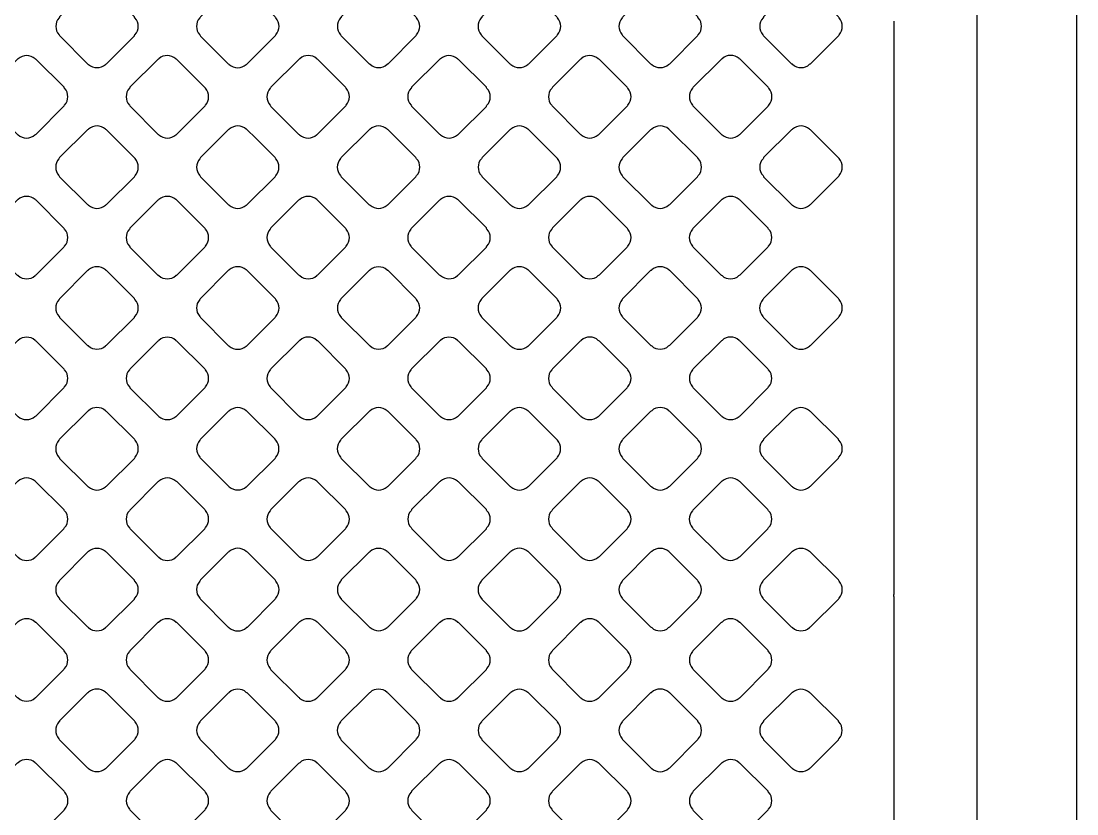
# Model space of a CAD drawing. Header units: millimetres. Extents: x 3440 to 3572, y 2 to 96.
# Drawn here: x 3534.978 to 3536.594, y 51.864 to 53.078 of the extents above; entities that cross this region are included whole.
import ezdxf

# ---------------------------------------------------------------- set-up
doc = ezdxf.new("R2010")
doc.units = ezdxf.units.MM
doc.header["$LTSCALE"] = 23.1
doc.layers.add('gbr-dxf', color=7, linetype='CONTINUOUS')

msp = doc.modelspace()

# ---------------------------------------------------------------- linework, layer by layer
at = {"layer": 'gbr-dxf'}
for p, q in [((3536.3145, 53.0776), (3536.3145, 52.2)), ((3536.3145, 52.1968), (3536.3145, 51.5716))]:
    msp.add_line(p, q, dxfattribs=at)
at = {"layer": 'gbr-dxf', "linetype": 'Continuous'}
for points in [[(3533.3024, 59.9937), (3534.8784, 58.4176, -0.008796), (3534.8801, 58.4159, -0.121203), (3536.4116, 55.8815, -0.018451), (3536.4131, 55.8762, -0.064075), (3536.5928, 54.5108, -0.053804), (3536.5941, 54.4946), (3536.5941, 48.9563, -0.007914)], [(3536.4417, 48.9582), (3536.4417, 54.4827, -0.053095), (3536.4405, 54.4987, 0.064692), (3536.2654, 55.8383, 0.121202), (3534.7706, 58.3098, -0.008636), (3534.769, 58.3115), (3533.1974, 59.8831, -0.013659)]]:
    msp.add_lwpolyline(points, format="xyb", dxfattribs=at)
for points in [[(3535.0364, 53.0825, 0.379293), (3535.0364, 53.0566, -0.095956), (3535.0374, 53.0549), (3535.0799, 53.0124, -0.092072), (3535.0815, 53.0114, 0.379289), (3535.1074, 53.0114, -0.095506), (3535.1091, 53.0124), (3535.1517, 53.055, -0.095602), (3535.1527, 53.0567, 0.379293), (3535.1527, 53.0826, -0.083235), (3535.1518, 53.084), (3535.109, 53.1268, -0.087978), (3535.1075, 53.1277, 0.379672), (3535.0816, 53.1277, -0.095612), (3535.0799, 53.1268), (3535.0373, 53.0842, -0.095602)], [(3535.2518, 53.0566, -0.103621), (3535.2528, 53.0548), (3535.2953, 53.0123, -0.09979), (3535.297, 53.0113, 0.379731), (3535.323, 53.0113, -0.09572), (3535.3246, 53.0123), (3535.3673, 53.0549, -0.096266), (3535.3683, 53.0566, 0.379731), (3535.3683, 53.0825, -0.107718), (3535.3672, 53.0844), (3535.3247, 53.1269, -0.095916), (3535.3231, 53.1279, 0.379731), (3535.2971, 53.1279, -0.096265), (3535.2954, 53.1269), (3535.2528, 53.0842, -0.095916), (3535.2518, 53.0826, 0.379731)], [(3535.4674, 53.0567, -0.095506), (3535.4684, 53.055), (3535.511, 53.0124, -0.09197), (3535.5126, 53.0115, 0.379293), (3535.5386, 53.0115, -0.096265), (3535.5402, 53.0124), (3535.5827, 53.0549, -0.096314), (3535.5837, 53.0566, 0.379703), (3535.5837, 53.0825, -0.099645), (3535.5827, 53.0843), (3535.5403, 53.1267, -0.103923), (3535.5385, 53.1277, 0.379293), (3535.5125, 53.1277, -0.095956), (3535.5109, 53.1267), (3535.4684, 53.0843, -0.096332), (3535.4675, 53.0826, 0.379289)], [(3535.6828, 53.0825, 0.379293), (3535.6828, 53.0566, -0.091954), (3535.6838, 53.055), (3535.7266, 53.0122, -0.087638), (3535.7281, 53.0113, 0.379289), (3535.754, 53.0113, -0.095506), (3535.7556, 53.0122), (3535.7984, 53.055, -0.095602), (3535.7994, 53.0567, 0.379293), (3535.7994, 53.0826, -0.087748), (3535.7985, 53.0841), (3535.7556, 53.1269, -0.092072), (3535.7541, 53.1278, 0.379289), (3535.7281, 53.1279, -0.095506), (3535.7265, 53.1269), (3535.6838, 53.0842, -0.095602)], [(3535.8985, 53.0566, -0.096265), (3535.8994, 53.0549), (3535.942, 53.0124, -0.091964), (3535.9436, 53.0114, 0.379289), (3535.9695, 53.0114, -0.095506), (3535.9712, 53.0124), (3536.0139, 53.0551, -0.096266), (3536.0149, 53.0568, 0.37907), (3536.0149, 53.0827, -0.083065), (3536.014, 53.0841), (3535.9712, 53.127, -0.087742), (3535.9697, 53.1279, 0.37885), (3535.9438, 53.1278, -0.097885), (3535.9421, 53.1269), (3535.8994, 53.0842, -0.095916), (3535.8985, 53.0826, 0.379731)], [(3536.1139, 53.0567, -0.096842), (3536.1149, 53.055), (3536.1574, 53.0125, -0.108092), (3536.1593, 53.0115, 0.379293), (3536.1853, 53.0115, -0.095956), (3536.1869, 53.0125), (3536.2294, 53.055, -0.096266), (3536.2304, 53.0566, 0.379731), (3536.2304, 53.0826, -0.100032), (3536.2294, 53.0843), (3536.1869, 53.1268, -0.103868), (3536.1851, 53.1278, 0.379731), (3536.1591, 53.1278, -0.096265), (3536.1575, 53.1269), (3536.1149, 53.0843, -0.098089), (3536.114, 53.0826, 0.379155)], [(3534.9285, 52.9747, 0.379293), (3534.9286, 52.9488, -0.091954), (3534.9295, 52.9472), (3534.9722, 52.9045, -0.087978), (3534.9737, 52.9036, 0.379672), (3534.9996, 52.9036, -0.095612), (3535.0013, 52.9045), (3535.044, 52.9473, -0.095602), (3535.045, 52.949, 0.379293), (3535.045, 52.9749, -0.087748), (3535.0441, 52.9764), (3535.0014, 53.0191, -0.092072), (3534.9998, 53.02, 0.379289), (3534.9739, 53.02, -0.095506), (3534.9722, 53.0191), (3534.9295, 52.9763, -0.095602)], [(3535.1441, 52.9748, 0.379214), (3535.1441, 52.9489, -0.096625), (3535.1451, 52.9472), (3535.1878, 52.9045, -0.091737), (3535.1893, 52.9036, 0.379289), (3535.2153, 52.9036, -0.095866), (3535.2169, 52.9046), (3535.2596, 52.9472, -0.095602), (3535.2605, 52.9488, 0.379214), (3535.2605, 52.9748, -0.083317), (3535.2596, 52.9762), (3535.2167, 53.0191, -0.087638), (3535.2152, 53.02, 0.379672), (3535.1893, 53.0201, -0.096157), (3535.1876, 53.0191), (3535.145, 52.9765, -0.095602)], [(3535.3596, 52.9488, -0.103612), (3535.3606, 52.947), (3535.3728, 52.9348), (3535.403, 52.9046, -0.100476), (3535.4047, 52.9036, 0.379672), (3535.4307, 52.9036, -0.096157), (3535.4323, 52.9046), (3535.475, 52.9473, -0.095585), (3535.476, 52.9489, 0.379287), (3535.476, 52.9748, -0.107598), (3535.4749, 52.9767), (3535.4325, 53.0191, -0.095602), (3535.4309, 53.0201, 0.379293), (3535.4049, 53.0201, -0.095956), (3535.4033, 53.0191), (3535.3606, 52.9764, -0.096266), (3535.3596, 52.9748, 0.379731)], [(3535.5752, 52.9489, -0.096265), (3535.5761, 52.9473), (3535.6188, 52.9046, -0.091964), (3535.6204, 52.9036, 0.379731), (3535.6464, 52.9036, -0.095756), (3535.648, 52.9046), (3535.6905, 52.9471, -0.095958), (3535.6915, 52.9488, 0.379731), (3535.6915, 52.9747, -0.100032), (3535.6905, 52.9765), (3535.648, 53.0189, -0.104018), (3535.6462, 53.02, 0.379731), (3535.6202, 53.02, -0.09572), (3535.6186, 53.019), (3535.5761, 52.9766, -0.096266), (3535.5752, 52.9749, 0.379731)], [(3535.7906, 52.9488, -0.09148), (3535.7916, 52.9472), (3535.8343, 52.9045, -0.08752), (3535.8358, 52.9036, 0.379293), (3535.8617, 52.9036, -0.09572), (3535.8634, 52.9046), (3535.9061, 52.9473, -0.096266), (3535.9071, 52.9489, 0.379731), (3535.9071, 52.9749, -0.087314), (3535.9061, 52.9764), (3535.8635, 53.0191, -0.092406), (3535.8619, 53.02, 0.379672), (3535.8359, 53.0201, -0.095612), (3535.8343, 53.0191), (3535.7916, 52.9763, -0.095602), (3535.7906, 52.9747, 0.378906)], [(3536.0062, 52.9489, -0.096265), (3536.0071, 52.9473), (3536.0498, 52.9045, -0.091913), (3536.0514, 52.9036, 0.379731), (3536.0774, 52.9036, -0.09572), (3536.079, 52.9046), (3536.1217, 52.9473, -0.096128), (3536.1227, 52.9489, 0.379155), (3536.1227, 52.9749, -0.084035), (3536.1218, 52.9763), (3536.0789, 53.0192, -0.088227), (3536.0774, 53.0202, 0.379208), (3536.0514, 53.0201, -0.097885), (3536.0498, 53.0191), (3536.0071, 52.9765, -0.095916), (3536.0062, 52.9749, 0.379731)], [(3535.0363, 52.8411, -0.09185), (3535.0372, 52.8395), (3535.08, 52.7967, -0.087638), (3535.0815, 52.7958, 0.379672), (3535.1074, 52.7958, -0.096157), (3535.1091, 52.7967), (3535.1519, 52.8395, -0.095796), (3535.1528, 52.8411, 0.379293), (3535.1528, 52.8671, -0.087848), (3535.1519, 52.8686), (3535.1091, 52.9114, -0.092233), (3535.1075, 52.9123, 0.379321), (3535.0816, 52.9124, -0.095506), (3535.0799, 52.9114), (3535.0372, 52.8687, -0.098209), (3535.0363, 52.867, 0.379415)], [(3535.2519, 52.867, 0.379293), (3535.2519, 52.8411, -0.100032), (3535.2529, 52.8394), (3535.2954, 52.7969, -0.096314), (3535.297, 52.7959, 0.379703), (3535.323, 52.7959, -0.095612), (3535.3246, 52.7969), (3535.3672, 52.8394, -0.095796), (3535.3681, 52.8411, 0.379293), (3535.3681, 52.867, -0.095973), (3535.3671, 52.8687), (3535.3369, 52.8989), (3535.3245, 52.9113, -0.08348), (3535.3231, 52.9122, 0.379672), (3535.2971, 52.9123, -0.095612), (3535.2955, 52.9113), (3535.2529, 52.8687, -0.095796)], [(3535.4673, 52.8411, -0.108042), (3535.4684, 52.8392), (3535.5108, 52.7969, -0.103868), (3535.5126, 52.7958, 0.379731), (3535.5386, 52.7958, -0.096265), (3535.5402, 52.7968), (3535.5828, 52.8394, -0.096266), (3535.5838, 52.8411, 0.379731), (3535.5838, 52.867, -0.103612), (3535.5828, 52.8688), (3535.5404, 52.9112, -0.107817), (3535.5385, 52.9123, 0.379731), (3535.5125, 52.9123, -0.09572), (3535.5109, 52.9113), (3535.4683, 52.8687, -0.096266), (3535.4673, 52.8671, 0.379731)], [(3535.6829, 52.8411, -0.087191), (3535.6838, 52.8396), (3535.7267, 52.7968, -0.082483), (3535.7281, 52.7959, 0.379214), (3535.754, 52.7959, -0.096625), (3535.7557, 52.7969), (3535.7983, 52.8395, -0.096023), (3535.7992, 52.8411, 0.379672), (3535.7993, 52.8671, -0.09185), (3535.7983, 52.8686), (3535.7557, 52.9113, -0.095602), (3535.7541, 52.9122, 0.379293), (3535.7281, 52.9122, -0.095956), (3535.7265, 52.9112), (3535.6839, 52.8687, -0.096332), (3535.6829, 52.867, 0.379289)], [(3535.8983, 52.8411, -0.091745), (3535.8993, 52.8395), (3535.9421, 52.7967, -0.087516), (3535.9436, 52.7958, 0.379289), (3535.9695, 52.7958, -0.095866), (3535.9712, 52.7967), (3536.0139, 52.8395, -0.095935), (3536.0149, 52.8411, 0.379276), (3536.0149, 52.8671, -0.087314), (3536.014, 52.8685), (3535.9711, 52.9114, -0.091364), (3535.9696, 52.9124, 0.37925), (3535.9436, 52.9123, -0.096458), (3535.942, 52.9113), (3535.8993, 52.8687, -0.095916), (3535.8983, 52.867, 0.379731)], [(3536.114, 52.8411, -0.09572), (3536.115, 52.8394), (3536.1575, 52.7969, -0.092126), (3536.1591, 52.7959, 0.379321), (3536.185, 52.7959, -0.095506), (3536.1867, 52.7969), (3536.2294, 52.8396, -0.096105), (3536.2304, 52.8413, 0.378718), (3536.2304, 52.8672, -0.084894), (3536.2295, 52.8686), (3536.1867, 52.9114, -0.088607), (3536.1852, 52.9123, 0.378862), (3536.1593, 52.9123, -0.097885), (3536.1576, 52.9113), (3536.115, 52.8687, -0.096266), (3536.114, 52.867, 0.379731)], [(3534.9286, 52.7334, -0.087343), (3534.9295, 52.7319), (3534.9724, 52.689, -0.083056), (3534.9738, 52.6881, 0.379731), (3534.9998, 52.6881, -0.09572), (3535.0014, 52.6891), (3535.044, 52.7317, -0.096266), (3535.045, 52.7333, 0.379731), (3535.045, 52.7593, -0.091558), (3535.044, 52.7608), (3535.0013, 52.8035, -0.095916), (3534.9997, 52.8045, 0.379731), (3534.9737, 52.8045, -0.096265), (3534.9721, 52.8035), (3534.9295, 52.761, -0.095916), (3534.9286, 52.7593, 0.379731)], [(3535.1441, 52.7592, 0.379214), (3535.1441, 52.7332, -0.09185), (3535.145, 52.7317), (3535.1877, 52.689, -0.087516), (3535.1892, 52.6881, 0.379289), (3535.2151, 52.6881, -0.095866), (3535.2168, 52.689), (3535.2596, 52.7318, -0.095602), (3535.2605, 52.7334, 0.379214), (3535.2605, 52.7594, -0.087784), (3535.2596, 52.7609), (3535.2169, 52.8036, -0.092126), (3535.2153, 52.8045, 0.379289), (3535.1894, 52.8045, -0.095866), (3535.1878, 52.8036), (3535.145, 52.7608, -0.095602)], [(3535.3596, 52.7334, -0.099645), (3535.3606, 52.7317), (3535.4032, 52.6891, -0.095602), (3535.4049, 52.6881, 0.378906), (3535.4308, 52.6881, -0.095506), (3535.4324, 52.6891), (3535.475, 52.7316, -0.095796), (3535.476, 52.7332, 0.379293), (3535.4759, 52.7592, -0.09572), (3535.475, 52.7608), (3535.4321, 52.8037, -0.083056), (3535.4308, 52.8045, 0.379731), (3535.4048, 52.8045, -0.09572), (3535.4031, 52.8036), (3535.3606, 52.761, -0.096214), (3535.3596, 52.7594, 0.379672)], [(3535.5751, 52.7332, -0.096265), (3535.5761, 52.7316), (3535.6184, 52.6892, -0.10822), (3535.6203, 52.6882, 0.379672), (3535.6463, 52.6881, -0.095649), (3535.6479, 52.6891), (3535.6906, 52.7318, -0.095628), (3535.6915, 52.7334, 0.379287), (3535.6915, 52.7593, -0.099645), (3535.6905, 52.7611), (3535.6481, 52.8035, -0.103923), (3535.6463, 52.8045, 0.379293), (3535.6204, 52.8045, -0.096265), (3535.6187, 52.8035), (3535.5761, 52.7608, -0.095916), (3535.5751, 52.7592, 0.379731)], [(3535.7906, 52.7334, -0.087314), (3535.7915, 52.7319), (3535.8345, 52.689, -0.083056), (3535.8359, 52.6881, 0.379731), (3535.8618, 52.6881, -0.095865), (3535.8635, 52.6891), (3535.9061, 52.7317, -0.095628), (3535.9071, 52.7333, 0.379731), (3535.9071, 52.7593, -0.091745), (3535.9061, 52.7608), (3535.8634, 52.8035, -0.095916), (3535.8618, 52.8045, 0.379731), (3535.8358, 52.8045, -0.096265), (3535.8342, 52.8035), (3535.7916, 52.761, -0.096266), (3535.7906, 52.7593, 0.379731)], [(3536.0061, 52.7592, 0.379293), (3536.0062, 52.7332, -0.09185), (3536.0071, 52.7317), (3536.0498, 52.689, -0.087516), (3536.0513, 52.6881, 0.379731), (3536.0772, 52.6881, -0.09572), (3536.0789, 52.6891), (3536.1216, 52.7318, -0.096332), (3536.1226, 52.7334, 0.379289), (3536.1226, 52.7594, -0.087191), (3536.1217, 52.7608), (3536.079, 52.8036, -0.091753), (3536.0774, 52.8045, 0.379287), (3536.0515, 52.8045, -0.096157), (3536.0498, 52.8036), (3536.0071, 52.7608, -0.095796)], [(3535.0364, 52.6255, -0.087314), (3535.0373, 52.6241), (3535.0801, 52.5813, -0.082834), (3535.0815, 52.5804, 0.379731), (3535.1075, 52.5804, -0.096265), (3535.1091, 52.5814), (3535.1517, 52.624, -0.095916), (3535.1527, 52.6256, 0.379731), (3535.1527, 52.6516, -0.091745), (3535.1517, 52.6531), (3535.1092, 52.6957, -0.096266), (3535.1075, 52.6967, 0.379731), (3535.0815, 52.6967, -0.09572), (3535.0799, 52.6957), (3535.0374, 52.6532, -0.096266), (3535.0364, 52.6515, 0.379731)], [(3535.2518, 52.6256, -0.09572), (3535.2528, 52.6239), (3535.2955, 52.5812, -0.092406), (3535.297, 52.5803, 0.379672), (3535.323, 52.5803, -0.095612), (3535.3246, 52.5812), (3535.3673, 52.6239, -0.095602), (3535.3683, 52.6255, 0.378906), (3535.3683, 52.6515, -0.099534), (3535.3673, 52.6532), (3535.3245, 52.6959, -0.086956), (3535.323, 52.6969, 0.379293), (3535.2971, 52.6968, -0.095956), (3535.2954, 52.6959), (3535.2528, 52.6532, -0.096266), (3535.2518, 52.6515, 0.379731)], [(3535.4674, 52.6516, 0.379293), (3535.4675, 52.6256, -0.103917), (3535.4685, 52.6238), (3535.5109, 52.5814, -0.100335), (3535.5126, 52.5804, 0.379672), (3535.5385, 52.5804, -0.095612), (3535.5402, 52.5814), (3535.5827, 52.6239, -0.095535), (3535.5837, 52.6256, 0.379214), (3535.5837, 52.6515, -0.091954), (3535.5827, 52.6531), (3535.5401, 52.6957, -0.096023), (3535.5385, 52.6966, 0.379672), (3535.5126, 52.6967, -0.096157), (3535.5109, 52.6957), (3535.4684, 52.6532, -0.095602)], [(3535.6828, 52.6255, -0.100266), (3535.6838, 52.6238), (3535.7264, 52.5812, -0.096266), (3535.728, 52.5803, 0.379731), (3535.754, 52.5803, -0.09572), (3535.7557, 52.5812), (3535.7984, 52.624, -0.096266), (3535.7994, 52.6256, 0.379731), (3535.7994, 52.6516, -0.09572), (3535.7984, 52.6532), (3535.7558, 52.6958, -0.09979), (3535.7541, 52.6968, 0.379731), (3535.7281, 52.6968, -0.09572), (3535.7265, 52.6958), (3535.6838, 52.6532, -0.095916), (3535.6828, 52.6515, 0.379731)], [(3535.8985, 52.6255, -0.087549), (3535.8994, 52.6241), (3535.9422, 52.5813, -0.083056), (3535.9436, 52.5804, 0.379731), (3535.9695, 52.5804, -0.09572), (3535.9712, 52.5814), (3536.0138, 52.624, -0.096266), (3536.0148, 52.6256, 0.379731), (3536.0148, 52.6516, -0.091558), (3536.0138, 52.6531), (3535.9712, 52.6957, -0.095916), (3535.9696, 52.6967, 0.379731), (3535.9436, 52.6967, -0.096265), (3535.942, 52.6957), (3535.8994, 52.6532, -0.095916), (3535.8985, 52.6515, 0.379731)], [(3536.1138, 52.6255, -0.087314), (3536.1147, 52.624), (3536.1574, 52.5813, -0.09979), (3536.1592, 52.5803, 0.379731), (3536.1851, 52.5803, -0.09572), (3536.1868, 52.5813), (3536.2294, 52.6239, -0.096266), (3536.2304, 52.6256, 0.379731), (3536.2304, 52.6515, -0.091558), (3536.2294, 52.6531), (3536.1867, 52.6958, -0.096266), (3536.1851, 52.6968, 0.379731), (3536.1591, 52.6968, -0.09572), (3536.1575, 52.6958), (3536.1148, 52.6531, -0.096266), (3536.1138, 52.6515, 0.379731)], [(3534.9285, 52.5177, -0.099643), (3534.9295, 52.516), (3534.9452, 52.5004), (3534.9721, 52.4735, -0.095796), (3534.9737, 52.4725, 0.379293), (3534.9996, 52.4726, -0.096625), (3535.0013, 52.4735), (3535.044, 52.5163, -0.096121), (3535.045, 52.5179, 0.379672), (3535.045, 52.5439, -0.095612), (3535.044, 52.5455), (3535.0015, 52.588, -0.099711), (3534.9998, 52.589, 0.379293), (3534.9739, 52.589, -0.095956), (3534.9722, 52.588), (3534.9295, 52.5453, -0.096332), (3534.9286, 52.5437, 0.379289)], [(3535.1441, 52.5179, -0.08701), (3535.145, 52.5164), (3535.188, 52.4734, -0.082483), (3535.1893, 52.4725, 0.379293), (3535.2153, 52.4726, -0.096265), (3535.2169, 52.4735), (3535.2595, 52.5161, -0.096314), (3535.2605, 52.5178, 0.379703), (3535.2605, 52.5437, -0.091581), (3535.2596, 52.5453), (3535.2168, 52.588, -0.095796), (3535.2152, 52.589, 0.379293), (3535.1892, 52.589, -0.09572), (3535.1876, 52.588), (3535.1451, 52.5455, -0.096332), (3535.1441, 52.5438, 0.379321)], [(3535.3596, 52.5177, -0.09572), (3535.3606, 52.5161), (3535.4032, 52.4735, -0.091913), (3535.4047, 52.4726, 0.379731), (3535.4307, 52.4726, -0.09572), (3535.4323, 52.4736), (3535.475, 52.5162, -0.096266), (3535.4759, 52.5178, 0.379731), (3535.4759, 52.5438, -0.100032), (3535.4749, 52.5455), (3535.4324, 52.5881, -0.087516), (3535.4309, 52.589, 0.379731), (3535.4049, 52.589, -0.09572), (3535.4033, 52.588), (3535.3606, 52.5454, -0.096266), (3535.3596, 52.5437, 0.379731)], [(3535.5751, 52.5179, -0.094048), (3535.5761, 52.5163), (3535.6187, 52.4736, -0.103498), (3535.6204, 52.4726, 0.378943), (3535.6464, 52.4726, -0.095866), (3535.648, 52.4736), (3535.6906, 52.5161, -0.095602), (3535.6915, 52.5178, 0.379293), (3535.6915, 52.5437, -0.087748), (3535.6906, 52.5452), (3535.6478, 52.588, -0.091437), (3535.6462, 52.589, 0.379731), (3535.6203, 52.589, -0.096265), (3535.6186, 52.588), (3535.5761, 52.5454, -0.096227), (3535.5751, 52.5438, 0.379506)], [(3535.7906, 52.5177, -0.100266), (3535.7916, 52.516), (3535.8341, 52.4735, -0.095916), (3535.8357, 52.4726, 0.379731), (3535.8617, 52.4726, -0.096265), (3535.8634, 52.4735), (3535.9061, 52.5163, -0.095916), (3535.9071, 52.5179, 0.379731), (3535.9071, 52.5439, -0.096265), (3535.9061, 52.5455), (3535.8636, 52.588, -0.09979), (3535.8619, 52.589, 0.379731), (3535.8359, 52.589, -0.095865), (3535.8343, 52.588), (3535.7916, 52.5453, -0.095628), (3535.7906, 52.5437, 0.379731)], [(3536.0062, 52.5179, -0.087314), (3536.0071, 52.5164), (3536.05, 52.4734, -0.083056), (3536.0514, 52.4726, 0.379731), (3536.0774, 52.4726, -0.09572), (3536.079, 52.4735), (3536.1216, 52.5161, -0.096266), (3536.1226, 52.5178, 0.379731), (3536.1226, 52.5438, -0.091558), (3536.1216, 52.5453), (3536.0789, 52.588, -0.096266), (3536.0773, 52.589, 0.379731), (3536.0513, 52.589, -0.09572), (3536.0497, 52.588), (3536.0071, 52.5455, -0.096266), (3536.0062, 52.5438, 0.379731)], [(3535.0363, 52.41, -0.100032), (3535.0373, 52.4083), (3535.0799, 52.3657, -0.095916), (3535.0815, 52.3647, 0.379731), (3535.1075, 52.3647, -0.096265), (3535.1091, 52.3657), (3535.1518, 52.4084, -0.096266), (3535.1528, 52.4101, 0.379731), (3535.1528, 52.4361, -0.09572), (3535.1518, 52.4377), (3535.1092, 52.4803, -0.09979), (3535.1075, 52.4813, 0.379731), (3535.0815, 52.4813, -0.09572), (3535.0799, 52.4803), (3535.0372, 52.4376, -0.096266), (3535.0363, 52.436, 0.379731)], [(3535.2519, 52.4101, -0.09148), (3535.2528, 52.4085), (3535.2956, 52.3658, -0.086961), (3535.2971, 52.3649, 0.379293), (3535.323, 52.3649, -0.096119), (3535.3246, 52.3659), (3535.3671, 52.4084, -0.096023), (3535.3681, 52.41, 0.379672), (3535.3681, 52.436, -0.104099), (3535.3671, 52.4377), (3535.3246, 52.4803, -0.091364), (3535.323, 52.4812, 0.379214), (3535.2971, 52.4812, -0.096625), (3535.2954, 52.4802), (3535.2529, 52.4377, -0.095916), (3535.2519, 52.436, 0.379289)], [(3535.4673, 52.4101, -0.099534), (3535.4683, 52.4084), (3535.511, 52.3657, -0.095296), (3535.5126, 52.3648, 0.37925), (3535.5386, 52.3648, -0.096625), (3535.5402, 52.3658), (3535.5828, 52.4084, -0.096332), (3535.5838, 52.41, 0.379289), (3535.5838, 52.436, -0.09601), (3535.5828, 52.4376), (3535.5402, 52.4802, -0.102259), (3535.5385, 52.4812, 0.379506), (3535.5125, 52.4812, -0.096117), (3535.5109, 52.4803), (3535.4683, 52.4377, -0.096627), (3535.4673, 52.436, 0.379229)], [(3535.6829, 52.436, 0.379293), (3535.6829, 52.41, -0.095973), (3535.6839, 52.4084), (3535.7265, 52.3658, -0.092072), (3535.7281, 52.3649, 0.379289), (3535.754, 52.3648, -0.095506), (3535.7556, 52.3658), (3535.7983, 52.4085, -0.095796), (3535.7993, 52.4101, 0.379293), (3535.7992, 52.4361, -0.082756), (3535.7984, 52.4374), (3535.7556, 52.4802, -0.088202), (3535.7541, 52.4812, 0.379703), (3535.7281, 52.4812, -0.095612), (3535.7265, 52.4802), (3535.6839, 52.4376, -0.095796)], [(3535.8983, 52.41, -0.100266), (3535.8993, 52.4083), (3535.9419, 52.3657, -0.096558), (3535.9436, 52.3647, 0.379731), (3535.9695, 52.3647, -0.095865), (3535.9712, 52.3657), (3536.0139, 52.4084, -0.095628), (3536.0149, 52.4101, 0.379731), (3536.0149, 52.4361, -0.096117), (3536.0139, 52.4377), (3535.9713, 52.4803, -0.100054), (3535.9696, 52.4813, 0.379731), (3535.9436, 52.4813, -0.096265), (3535.942, 52.4803), (3535.8993, 52.4376, -0.095916), (3535.8983, 52.436, 0.379731)], [(3536.114, 52.41, -0.087191), (3536.1149, 52.4086), (3536.1577, 52.3657, -0.082834), (3536.1591, 52.3648, 0.379287), (3536.185, 52.3648, -0.095612), (3536.1867, 52.3658), (3536.2293, 52.4085, -0.095895), (3536.2303, 52.4101, 0.379293), (3536.2303, 52.4361, -0.091745), (3536.2293, 52.4376), (3536.1868, 52.4802, -0.095916), (3536.1851, 52.4812, 0.379731), (3536.1591, 52.4812, -0.096265), (3536.1575, 52.4802), (3536.115, 52.4376, -0.095916), (3536.114, 52.436, 0.379289)], [(3534.9285, 52.3024, -0.095506), (3534.9295, 52.3007), (3534.9723, 52.258, -0.091364), (3534.9738, 52.257, 0.379293), (3534.9998, 52.257, -0.095956), (3535.0014, 52.258), (3535.044, 52.3006, -0.096214), (3535.045, 52.3023, 0.379672), (3535.045, 52.3282, -0.082792), (3535.0441, 52.3296), (3535.0011, 52.3726, -0.086956), (3534.9997, 52.3735, 0.379293), (3534.9737, 52.3735, -0.095956), (3534.9721, 52.3725), (3534.9295, 52.3299, -0.096332), (3534.9286, 52.3283, 0.379289)], [(3535.1441, 52.3022, -0.100266), (3535.1451, 52.3005), (3535.1875, 52.258, -0.095916), (3535.1892, 52.257, 0.379731), (3535.2152, 52.257, -0.095756), (3535.2168, 52.258), (3535.2595, 52.3007, -0.096266), (3535.2605, 52.3024, 0.379731), (3535.2605, 52.3284, -0.09572), (3535.2595, 52.33), (3535.2171, 52.3725, -0.09979), (3535.2153, 52.3735, 0.379731), (3535.1894, 52.3735, -0.09572), (3535.1877, 52.3725), (3535.1451, 52.3298, -0.095916), (3535.1441, 52.3282, 0.379731)], [(3535.3596, 52.3024, -0.091685), (3535.3606, 52.3008), (3535.4034, 52.258, -0.086962), (3535.4049, 52.2571, 0.379731), (3535.4308, 52.2571, -0.09572), (3535.4325, 52.258), (3535.475, 52.3005, -0.096266), (3535.4759, 52.3022, 0.379731), (3535.4759, 52.3282, -0.104206), (3535.4749, 52.3299), (3535.4323, 52.3725, -0.091855), (3535.4308, 52.3735, 0.379731), (3535.4048, 52.3735, -0.096265), (3535.4031, 52.3725), (3535.3606, 52.33, -0.095916), (3535.3596, 52.3283, 0.379731)], [(3535.5752, 52.3023, -0.099825), (3535.5762, 52.3005), (3535.6186, 52.2581, -0.095958), (3535.6203, 52.2571, 0.379731), (3535.6463, 52.2571, -0.09572), (3535.6479, 52.2581), (3535.6905, 52.3007, -0.096266), (3535.6915, 52.3023, 0.379731), (3535.6915, 52.3283, -0.09572), (3535.6905, 52.3299), (3535.648, 52.3724, -0.100054), (3535.6463, 52.3734, 0.379731), (3535.6204, 52.3734, -0.096265), (3535.6187, 52.3724), (3535.5761, 52.3299, -0.095916), (3535.5752, 52.3282, 0.379731)], [(3535.7906, 52.3283, 0.379293), (3535.7906, 52.3023, -0.095956), (3535.7916, 52.3007), (3535.8343, 52.258, -0.092072), (3535.8359, 52.257, 0.379289), (3535.8618, 52.257, -0.095506), (3535.8635, 52.258), (3535.9061, 52.3006, -0.095602), (3535.9071, 52.3023, 0.379293), (3535.9071, 52.3282, -0.083235), (3535.9062, 52.3296), (3535.8632, 52.3726, -0.087857), (3535.8618, 52.3735, 0.379672), (3535.8358, 52.3735, -0.096157), (3535.8342, 52.3725), (3535.7916, 52.3299, -0.095602)], [(3536.0061, 52.3022, -0.099643), (3536.0071, 52.3005), (3536.0497, 52.258, -0.095602), (3536.0513, 52.257, 0.379293), (3536.0772, 52.257, -0.095956), (3536.0789, 52.258), (3536.1216, 52.3007, -0.096214), (3536.1226, 52.3024, 0.379672), (3536.1226, 52.3283, -0.095612), (3536.1216, 52.33), (3536.0791, 52.3725, -0.099711), (3536.0774, 52.3735, 0.379293), (3536.0514, 52.3735, -0.096458), (3536.0498, 52.3725), (3536.0071, 52.3298, -0.096423), (3536.0062, 52.3282, 0.379289)], [(3535.0364, 52.1945, -0.095506), (3535.0373, 52.1929), (3535.08, 52.1503, -0.091364), (3535.0815, 52.1493, 0.379293), (3535.1075, 52.1493, -0.095956), (3535.1091, 52.1503), (3535.1517, 52.1929, -0.096214), (3535.1527, 52.1946, 0.379672), (3535.1527, 52.2205, -0.082792), (3535.1518, 52.2219), (3535.109, 52.2648, -0.086956), (3535.1075, 52.2657, 0.379293), (3535.0815, 52.2656, -0.095956), (3535.0799, 52.2647), (3535.0374, 52.2221, -0.096332), (3535.0364, 52.2205, 0.379289)], [(3535.2518, 52.1946, -0.103506), (3535.2528, 52.1928), (3535.2953, 52.1502, -0.099711), (3535.2971, 52.1492, 0.379293), (3535.323, 52.1492, -0.095956), (3535.3247, 52.1502), (3535.3673, 52.1928, -0.096214), (3535.3683, 52.1945, 0.379672), (3535.3683, 52.2204, -0.107598), (3535.3672, 52.2223), (3535.3247, 52.2649, -0.095394), (3535.323, 52.2658, 0.379293), (3535.2971, 52.2658, -0.096625), (3535.2954, 52.2648), (3535.2528, 52.2222, -0.096332), (3535.2518, 52.2205, 0.379289)], [(3535.4675, 52.1946, -0.095607), (3535.4684, 52.1929), (3535.511, 52.1503, -0.091437), (3535.5126, 52.1494, 0.379731), (3535.5386, 52.1494, -0.096265), (3535.5402, 52.1504), (3535.5827, 52.1929, -0.095916), (3535.5837, 52.1945, 0.379731), (3535.5837, 52.2205, -0.100266), (3535.5827, 52.2222), (3535.5403, 52.2646, -0.104063), (3535.5385, 52.2656, 0.379731), (3535.5125, 52.2656, -0.09572), (3535.5109, 52.2646), (3535.4684, 52.2222, -0.096266), (3535.4675, 52.2205, 0.379731)], [(3535.6828, 52.1945, -0.091558), (3535.6838, 52.193), (3535.7266, 52.1501, -0.087516), (3535.728, 52.1492, 0.379731), (3535.754, 52.1492, -0.09572), (3535.7557, 52.1502), (3535.7984, 52.1929, -0.096266), (3535.7994, 52.1946, 0.379731), (3535.7994, 52.2205, -0.087314), (3535.7985, 52.222), (3535.7556, 52.2648, -0.091913), (3535.7541, 52.2658, 0.379731), (3535.7281, 52.2658, -0.09572), (3535.7265, 52.2648), (3535.6838, 52.2221, -0.096266), (3535.6828, 52.2205, 0.379731)], [(3535.8984, 52.1945, -0.095506), (3535.8994, 52.1929), (3535.942, 52.1503, -0.091364), (3535.9436, 52.1493, 0.379293), (3535.9695, 52.1493, -0.095956), (3535.9712, 52.1503), (3536.0138, 52.1929, -0.096266), (3536.0148, 52.1946, 0.379731), (3536.0148, 52.2205, -0.082756), (3536.0139, 52.2219), (3535.9711, 52.2647, -0.087638), (3535.9696, 52.2657, 0.379672), (3535.9436, 52.2657, -0.096157), (3535.942, 52.2647), (3535.8994, 52.2221, -0.095602), (3535.8984, 52.2205, 0.378858)], [(3536.1138, 52.1945, -0.09572), (3536.1148, 52.1928), (3536.1573, 52.1503, -0.107548), (3536.1592, 52.1493, 0.379731), (3536.1851, 52.1493, -0.09572), (3536.1868, 52.1503), (3536.2294, 52.1929, -0.096266), (3536.2304, 52.1945, 0.379731), (3536.2304, 52.2205, -0.100032), (3536.2294, 52.2222), (3536.1869, 52.2647, -0.104018), (3536.1851, 52.2657, 0.379731), (3536.1591, 52.2657, -0.09572), (3536.1575, 52.2648), (3536.1148, 52.2221, -0.096266), (3536.1138, 52.2205, 0.379731)], [(3534.9286, 52.0868, -0.092234), (3534.9296, 52.0852), (3534.9723, 52.0425, -0.088093), (3534.9738, 52.0416, 0.379293), (3534.9997, 52.0416, -0.096103), (3535.0014, 52.0426), (3535.044, 52.0852, -0.095628), (3535.045, 52.0869, 0.379731), (3535.045, 52.1128, -0.087748), (3535.0441, 52.1143), (3535.0014, 52.157, -0.092233), (3534.9998, 52.1579, 0.379321), (3534.9739, 52.158, -0.095506), (3534.9722, 52.157), (3534.9296, 52.1144, -0.095602), (3534.9286, 52.1127, 0.378858)], [(3535.1441, 52.0868, -0.095756), (3535.1451, 52.0852), (3535.1878, 52.0425, -0.091437), (3535.1893, 52.0415, 0.379731), (3535.2153, 52.0415, -0.096265), (3535.2169, 52.0425), (3535.2595, 52.0851, -0.095916), (3535.2605, 52.0867, 0.379731), (3535.2605, 52.1127, -0.083235), (3535.2596, 52.1141), (3535.2167, 52.157, -0.087638), (3535.2152, 52.1579, 0.379731), (3535.1892, 52.1579, -0.096265), (3535.1876, 52.157), (3535.1451, 52.1144, -0.095916), (3535.1441, 52.1128, 0.379731)], [(3535.3596, 52.0867, -0.103612), (3535.3606, 52.0849), (3535.403, 52.0426, -0.100054), (3535.4047, 52.0415, 0.379731), (3535.4307, 52.0415, -0.096265), (3535.4323, 52.0425), (3535.475, 52.0852, -0.096266), (3535.4759, 52.0868, 0.379731), (3535.4759, 52.1128, -0.107718), (3535.4749, 52.1146), (3535.4325, 52.157, -0.095916), (3535.4309, 52.158, 0.379731), (3535.4049, 52.158, -0.096265), (3535.4033, 52.157), (3535.3606, 52.1143, -0.096266), (3535.3596, 52.1127, 0.379731)], [(3535.5751, 52.0868, -0.082796), (3535.576, 52.0854), (3535.6188, 52.0426, -0.096266), (3535.6204, 52.0416, 0.379731), (3535.6464, 52.0416, -0.09572), (3535.648, 52.0426), (3535.6905, 52.0851, -0.096266), (3535.6915, 52.0867, 0.379731), (3535.6915, 52.1127, -0.09572), (3535.6905, 52.1143), (3535.6479, 52.1569, -0.100054), (3535.6462, 52.1579, 0.379731), (3535.6203, 52.1579, -0.096265), (3535.6186, 52.1569), (3535.5761, 52.1144, -0.095916), (3535.5751, 52.1128, 0.379731)], [(3535.7906, 52.0867, -0.091663), (3535.7916, 52.0851), (3535.8343, 52.0424, -0.087416), (3535.8357, 52.0415, 0.379703), (3535.8617, 52.0415, -0.095612), (3535.8633, 52.0425), (3535.9061, 52.0852, -0.095585), (3535.9071, 52.0869, 0.379324), (3535.9071, 52.1128, -0.087613), (3535.9062, 52.1143), (3535.8634, 52.157, -0.091364), (3535.8619, 52.158, 0.379214), (3535.8359, 52.1579, -0.096625), (3535.8343, 52.157), (3535.7916, 52.1143, -0.096266), (3535.7906, 52.1127, 0.379731)], [(3536.0062, 52.0868, -0.095756), (3536.0071, 52.0852), (3536.0498, 52.0425, -0.091913), (3536.0514, 52.0415, 0.379731), (3536.0774, 52.0415, -0.09572), (3536.079, 52.0425), (3536.1216, 52.0851, -0.096266), (3536.1226, 52.0867, 0.379731), (3536.1226, 52.1127, -0.082756), (3536.1217, 52.1141), (3536.0788, 52.157, -0.087638), (3536.0773, 52.1579, 0.379731), (3536.0513, 52.1579, -0.096265), (3536.0497, 52.157), (3536.0071, 52.1144, -0.095916), (3536.0062, 52.1128, 0.379731)], [(3535.0363, 51.9791, -0.09234), (3535.0373, 51.9775), (3535.0801, 51.9347, -0.087645), (3535.0816, 51.9338, 0.379293), (3535.1076, 51.9338, -0.096103), (3535.1092, 51.9348), (3535.1518, 51.9774, -0.096023), (3535.1528, 51.979, 0.379672), (3535.1528, 52.005, -0.087254), (3535.1519, 52.0065), (3535.1091, 52.0493, -0.091794), (3535.1075, 52.0503, 0.379032), (3535.0816, 52.0503, -0.098229), (3535.0799, 52.0493), (3535.0373, 52.0067, -0.097675), (3535.0363, 52.005, 0.378681)], [(3535.2519, 51.979, -0.099825), (3535.2529, 51.9773), (3535.2954, 51.9348, -0.095958), (3535.297, 51.9339, 0.379731), (3535.323, 51.9339, -0.09572), (3535.3246, 51.9348), (3535.3671, 51.9773, -0.096266), (3535.3681, 51.979, 0.379731), (3535.3681, 52.0049, -0.09572), (3535.3671, 52.0066), (3535.3245, 52.0493, -0.083121), (3535.3231, 52.0502, 0.379731), (3535.2971, 52.0502, -0.096265), (3535.2954, 52.0492), (3535.2529, 52.0066, -0.095916), (3535.2519, 52.005, 0.379731)], [(3535.4673, 51.979, -0.107999), (3535.4684, 51.9772), (3535.5108, 51.9348, -0.104018), (3535.5126, 51.9337, 0.379731), (3535.5386, 51.9337, -0.09572), (3535.5402, 51.9347), (3535.5828, 51.9774, -0.096266), (3535.5838, 51.979, 0.379731), (3535.5838, 52.005, -0.103612), (3535.5828, 52.0068), (3535.5404, 52.0492, -0.107548), (3535.5385, 52.0502, 0.379731), (3535.5125, 52.0502, -0.09572), (3535.5109, 52.0492), (3535.4683, 52.0067, -0.095916), (3535.4673, 52.005, 0.379731)], [(3535.6829, 51.979, -0.087274), (3535.6838, 51.9775), (3535.7267, 51.9347, -0.082508), (3535.728, 51.9338, 0.379731), (3535.754, 51.9338, -0.09572), (3535.7557, 51.9348), (3535.7983, 51.9774, -0.096266), (3535.7992, 51.979, 0.379731), (3535.7992, 52.005, -0.092139), (3535.7983, 52.0066), (3535.7557, 52.0492, -0.096227), (3535.7541, 52.0501, 0.379731), (3535.7281, 52.0501, -0.096265), (3535.7265, 52.0492), (3535.6839, 52.0066, -0.095916), (3535.6829, 52.005, 0.379731)], [(3535.8983, 51.979, -0.091685), (3535.8993, 51.9774), (3535.9421, 51.9346, -0.086956), (3535.9436, 51.9337, 0.379731), (3535.9695, 51.9337, -0.095756), (3535.9712, 51.9347), (3536.0139, 51.9774, -0.096266), (3536.0149, 51.979, 0.379731), (3536.0149, 52.005, -0.08798), (3536.014, 52.0065), (3535.9712, 52.0493, -0.091964), (3535.9696, 52.0503, 0.379731), (3535.9436, 52.0503, -0.096265), (3535.942, 52.0493), (3535.8993, 52.0066, -0.095916), (3535.8983, 52.005, 0.379731)], [(3536.114, 51.979, -0.095527), (3536.1149, 51.9774), (3536.1576, 51.9347, -0.091703), (3536.1591, 51.9338, 0.379287), (3536.185, 51.9338, -0.095612), (3536.1867, 51.9348), (3536.2293, 51.9774, -0.095602), (3536.2303, 51.9791, 0.379293), (3536.2303, 52.005, -0.083235), (3536.2294, 52.0064), (3536.1866, 52.0492, -0.087515), (3536.1851, 52.0501, 0.379731), (3536.1591, 52.0501, -0.096265), (3536.1575, 52.0492), (3536.115, 52.0066, -0.096111), (3536.114, 52.005, 0.379289)], [(3534.9286, 51.8713, -0.087314), (3534.9295, 51.8698), (3534.9724, 51.8269, -0.083134), (3534.9738, 51.826, 0.379289), (3534.9998, 51.826, -0.095506), (3535.0014, 51.827), (3535.0441, 51.8697, -0.095602), (3535.0451, 51.8713, 0.378858), (3535.0451, 51.8973, -0.090991), (3535.0442, 51.8988), (3535.0014, 51.9415, -0.097561), (3534.9998, 51.9425, 0.379458), (3534.9738, 51.9425, -0.096117), (3534.9722, 51.9416), (3534.9295, 51.8989, -0.096266), (3534.9286, 51.8973, 0.379731)], [(3535.1442, 51.8713, -0.09148), (3535.1451, 51.8697), (3535.1878, 51.827, -0.086842), (3535.1893, 51.8261, 0.379214), (3535.2153, 51.8261, -0.096625), (3535.2169, 51.8271), (3535.2595, 51.8697, -0.095916), (3535.2605, 51.8713, 0.379731), (3535.2605, 51.8973, -0.087748), (3535.2596, 51.8988), (3535.2169, 51.9415, -0.092126), (3535.2153, 51.9424, 0.379731), (3535.1894, 51.9424, -0.09572), (3535.1877, 51.9415), (3535.1452, 51.8989, -0.096332), (3535.1442, 51.8972, 0.379289)], [(3535.3596, 51.8713, -0.100032), (3535.3606, 51.8696), (3535.4032, 51.827, -0.096266), (3535.4049, 51.826, 0.379731), (3535.4308, 51.826, -0.09572), (3535.4325, 51.827), (3535.475, 51.8695, -0.096266), (3535.4759, 51.8711, 0.379731), (3535.4759, 51.8971, -0.09572), (3535.475, 51.8988), (3535.4321, 51.9416, -0.083056), (3535.4308, 51.9425, 0.379731), (3535.4048, 51.9425, -0.09572), (3535.4031, 51.9415), (3535.3606, 51.8989, -0.096266), (3535.3596, 51.8973, 0.379731)], [(3535.5752, 51.8712, -0.107762), (3535.5762, 51.8694), (3535.6185, 51.8271, -0.104018), (3535.6203, 51.8261, 0.379731), (3535.6463, 51.8261, -0.09572), (3535.6479, 51.827), (3535.6905, 51.8697, -0.096266), (3535.6915, 51.8713, 0.379731), (3535.6915, 51.8973, -0.103825), (3535.6905, 51.8991), (3535.6482, 51.9413, -0.107794), (3535.6463, 51.9424, 0.379731), (3535.6204, 51.9424, -0.096265), (3535.6187, 51.9414), (3535.5761, 51.8988, -0.095916), (3535.5752, 51.8972, 0.379731)], [(3535.7906, 51.8713, -0.087034), (3535.7915, 51.8698), (3535.8345, 51.8269, -0.082159), (3535.8359, 51.826, 0.379731), (3535.8618, 51.826, -0.09572), (3535.8635, 51.827), (3535.9061, 51.8696, -0.096266), (3535.9071, 51.8712, 0.379731), (3535.9071, 51.8972, -0.092139), (3535.9061, 51.8988), (3535.8634, 51.9415, -0.096558), (3535.8618, 51.9424, 0.379731), (3535.8358, 51.9424, -0.09572), (3535.8342, 51.9415), (3535.7916, 51.8989, -0.096266), (3535.7906, 51.8973, 0.379731)], [(3536.0061, 51.8712, -0.09129), (3536.0071, 51.8696), (3536.0498, 51.8269, -0.086956), (3536.0513, 51.826, 0.379293), (3536.0772, 51.826, -0.095956), (3536.0789, 51.827), (3536.1216, 51.8697, -0.096214), (3536.1226, 51.8714, 0.379672), (3536.1226, 51.8973, -0.087343), (3536.1217, 51.8988), (3536.079, 51.9415, -0.091703), (3536.0774, 51.9425, 0.379293), (3536.0514, 51.9424, -0.096625), (3536.0498, 51.9415), (3536.0071, 51.8988, -0.096111), (3536.0062, 51.8971, 0.379289)]]:
    msp.add_lwpolyline(points, format="xyb", close=True, dxfattribs=at)
at = {"layer": 'gbr-dxf'}
msp.add_arc((3536.2891, 52.1984), 0.0254, 356.4279, 3.5721, dxfattribs=at)

doc.saveas('drawing.dxf')
